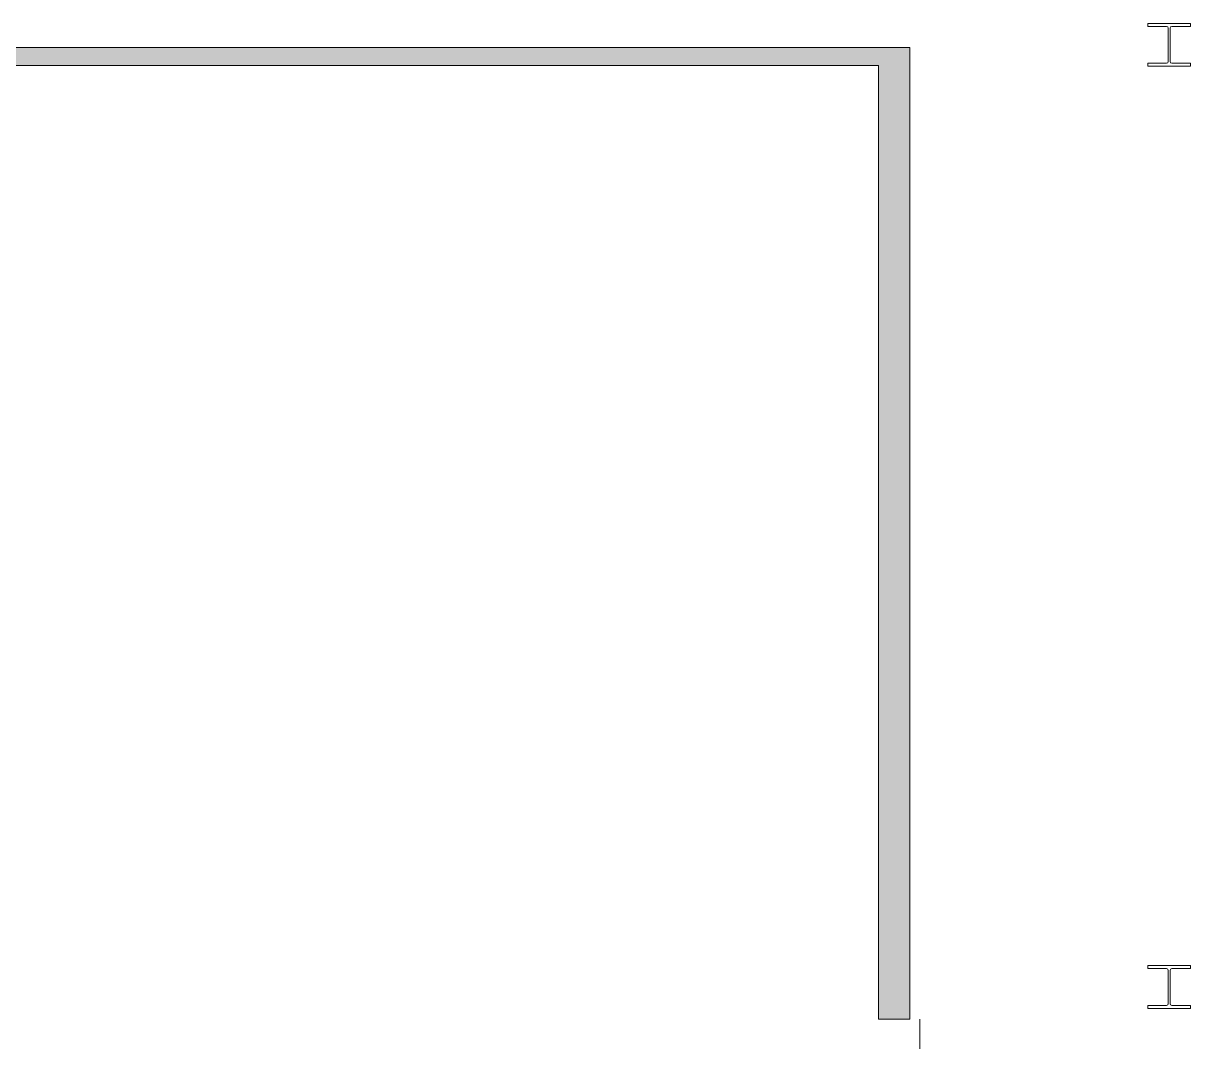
# Model space of a CAD drawing. Header units: inches. Extents: x 47334 to 154394, y 34687 to 85162.
# Drawn here: x 92291 to 98814, y 61532 to 67222 of the extents above; entities that cross this region are included whole.
import ezdxf

# ---------------------------------------------------------------- set-up
doc = ezdxf.new("R2010")
doc.units = ezdxf.units.IN
doc.header["$LTSCALE"] = 300
doc.header["$MEASUREMENT"] = 0
doc.layers.add('Grundebene', color=7, linetype='Continuous')

msp = doc.modelspace()

# ---------------------------------------------------------------- hatches: boundary and pattern name
at = {"layer": 'Grundebene', "true_color": 0x000000, "transparency": 33554687}
for points in [[(78414.1, 67086.7), (97244.9, 67086.7), (97069.9, 66986.7), (78414.1, 66986.7)], [(97069.9, 66986.7), (97244.9, 67086.7), (97244.9, 61656.7), (97069.9, 61656.7)]]:
    msp.add_hatch(color=18, dxfattribs=at).paths.add_polyline_path(points, flags=0)

# ---------------------------------------------------------------- linework, layer by layer
at = {"layer": 'Grundebene', "color": 18, "linetype": 'Continuous', "lineweight": 13, "true_color": 0x000000}
for p, q in [((98574.1, 67221.7), (98574.1, 67204.7)), ((98814.1, 67221.7), (98574.1, 67221.7)), ((98574.1, 67204.7), (98679.1, 67204.7)), ((98689.1, 67194.7), (98689.1, 67008.7)), ((98699.1, 67008.7), (98699.1, 67194.7)), ((98709.1, 67204.7), (98814.1, 67204.7)), ((98814.1, 67204.7), (98814.1, 67221.7)), ((97244.9, 67086.7), (78414.1, 67086.7)), ((97244.9, 61656.7), (97244.9, 67086.7)), ((98679.1, 66998.7), (98574.1, 66998.7)), ((98574.1, 66998.7), (98574.1, 66981.7)), ((98814.1, 66998.7), (98709.1, 66998.7)), ((98814.1, 66981.7), (98814.1, 66998.7)), ((78414.1, 66986.7), (97069.9, 66986.7)), ((97069.9, 66986.7), (97069.9, 61656.7)), ((98574.1, 66981.7), (98814.1, 66981.7)), ((98574.1, 61956.7), (98574.1, 61939.7)), ((98814.1, 61956.7), (98574.1, 61956.7)), ((98574.1, 61939.7), (98679.1, 61939.7)), ((98689.1, 61929.7), (98689.1, 61743.7)), ((98699.1, 61743.7), (98699.1, 61929.7)), ((98709.1, 61939.7), (98814.1, 61939.7)), ((98814.1, 61939.7), (98814.1, 61956.7)), ((98679.1, 61733.7), (98574.1, 61733.7)), ((98574.1, 61733.7), (98574.1, 61716.7)), ((98574.1, 61716.7), (98814.1, 61716.7)), ((98814.1, 61733.7), (98709.1, 61733.7)), ((98814.1, 61716.7), (98814.1, 61733.7)), ((97244.9, 61656.7), (97069.9, 61656.7)), ((97244.9, 61656.7), (97069.9, 61656.7)), ((97299.9, 60656.7), (97299.9, 61656.7))]:
    msp.add_line(p, q, dxfattribs=at)
for centre, start, end in [((98679.1, 67194.7), 0, 90), ((98709.1, 67194.7), 90, 180), ((98679.1, 67008.7), 270, 360), ((98709.1, 67008.7), 180, 270), ((98679.1, 61929.7), 0, 90), ((98709.1, 61929.7), 90, 180), ((98679.1, 61743.7), 270, 360), ((98709.1, 61743.7), 180, 270)]:
    msp.add_arc(centre, 10, start, end, dxfattribs=at)

doc.saveas('drawing.dxf')
